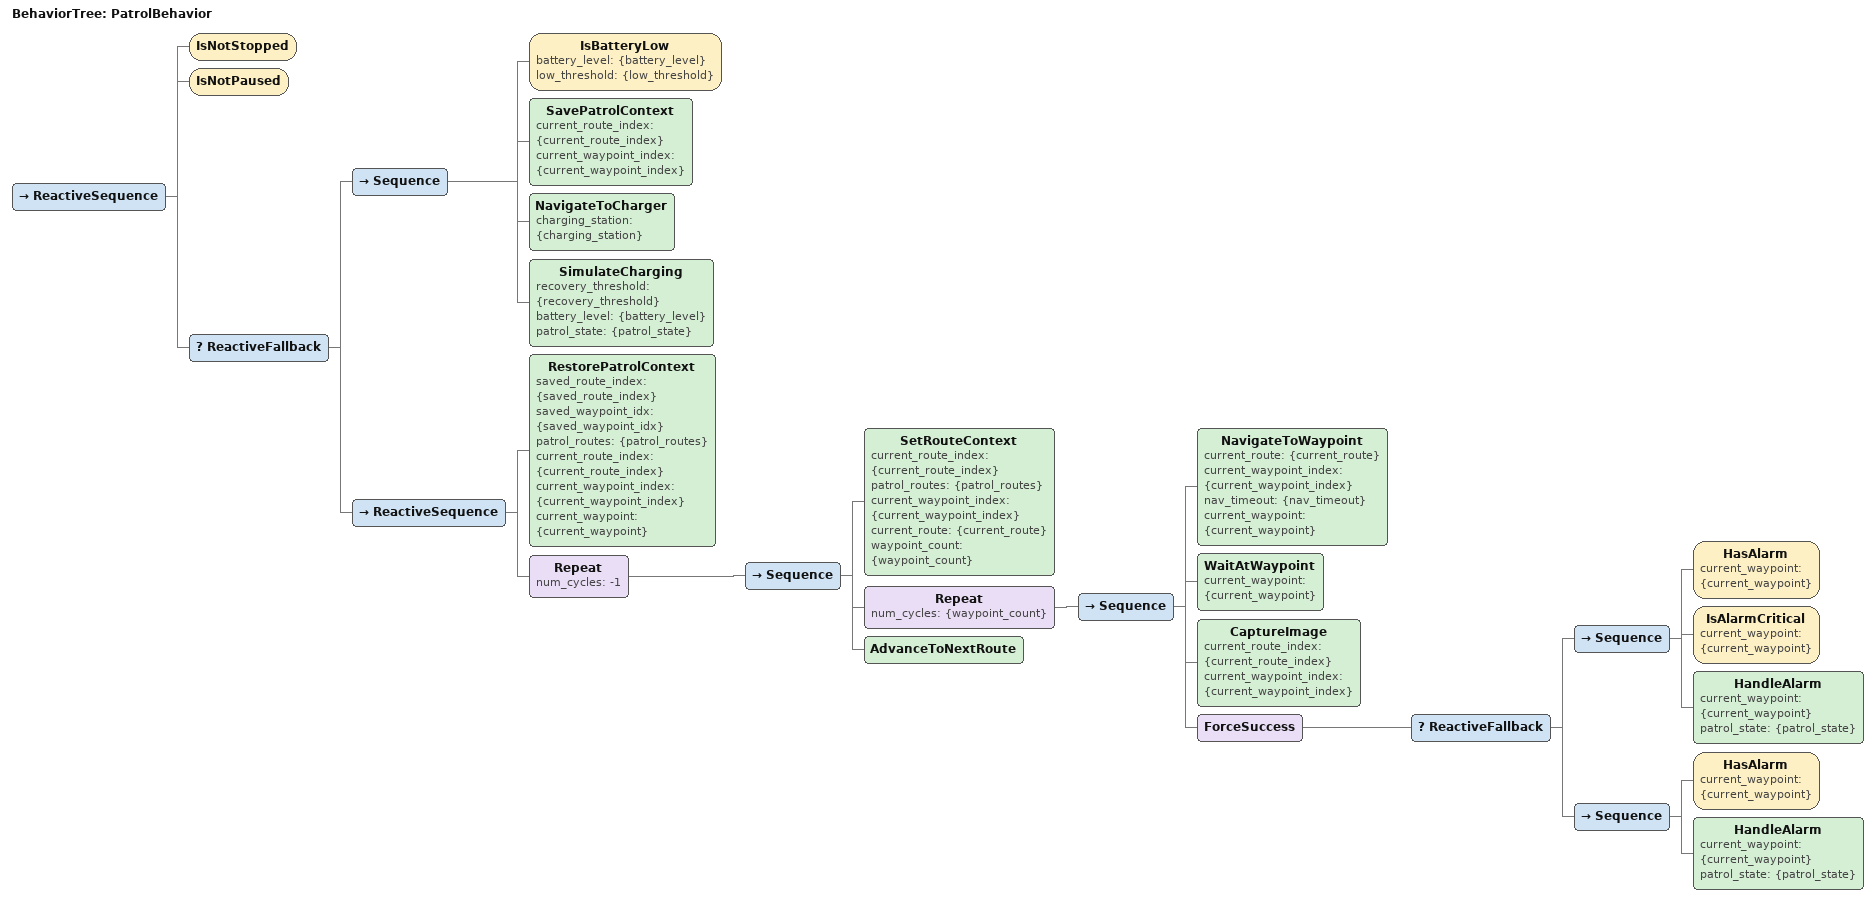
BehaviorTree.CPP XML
<?xml version="1.0" encoding="UTF-8"?>
<root BTCPP_format="4">
  <BehaviorTree ID="PatrolBehavior">
    <ReactiveSequence>
      <IsNotStopped/>
      <IsNotPaused/>
      <ReactiveFallback>
        <Sequence>
          <IsBatteryLow battery_level="{battery_level}" low_threshold="{low_threshold}"/>
          <SavePatrolContext current_route_index="{current_route_index}" current_waypoint_index="{current_waypoint_index}"/>
          <NavigateToCharger charging_station="{charging_station}"/>
          <SimulateCharging recovery_threshold="{recovery_threshold}" battery_level="{battery_level}" patrol_state="{patrol_state}"/>
        </Sequence>
        <ReactiveSequence>
          <RestorePatrolContext saved_route_index="{saved_route_index}" saved_waypoint_idx="{saved_waypoint_idx}" patrol_routes="{patrol_routes}" current_route_index="{current_route_index}" current_waypoint_index="{current_waypoint_index}" current_waypoint="{current_waypoint}"/>
          <Repeat num_cycles="-1">
            <Sequence>
              <SetRouteContext current_route_index="{current_route_index}" patrol_routes="{patrol_routes}" current_waypoint_index="{current_waypoint_index}" current_route="{current_route}" waypoint_count="{waypoint_count}"/>
              <Repeat num_cycles="{waypoint_count}">
                <Sequence>
                  <NavigateToWaypoint current_route="{current_route}" current_waypoint_index="{current_waypoint_index}" nav_timeout="{nav_timeout}" current_waypoint="{current_waypoint}"/>
                  <WaitAtWaypoint current_waypoint="{current_waypoint}"/>
                  <CaptureImage current_route_index="{current_route_index}" current_waypoint_index="{current_waypoint_index}"/>
                  <ForceSuccess>
                    <ReactiveFallback>
                      <Sequence>
                        <HasAlarm current_waypoint="{current_waypoint}"/>
                        <IsAlarmCritical current_waypoint="{current_waypoint}"/>
                        <HandleAlarm current_waypoint="{current_waypoint}" patrol_state="{patrol_state}"/>
                      </Sequence>
                      <Sequence>
                        <HasAlarm current_waypoint="{current_waypoint}"/>
                        <HandleAlarm current_waypoint="{current_waypoint}" patrol_state="{patrol_state}"/>
                      </Sequence>
                    </ReactiveFallback>
                  </ForceSuccess>
                </Sequence>
              </Repeat>
              <AdvanceToNextRoute/>
            </Sequence>
          </Repeat>
        </ReactiveSequence>
      </ReactiveFallback>
    </ReactiveSequence>
  </BehaviorTree>
</root>
